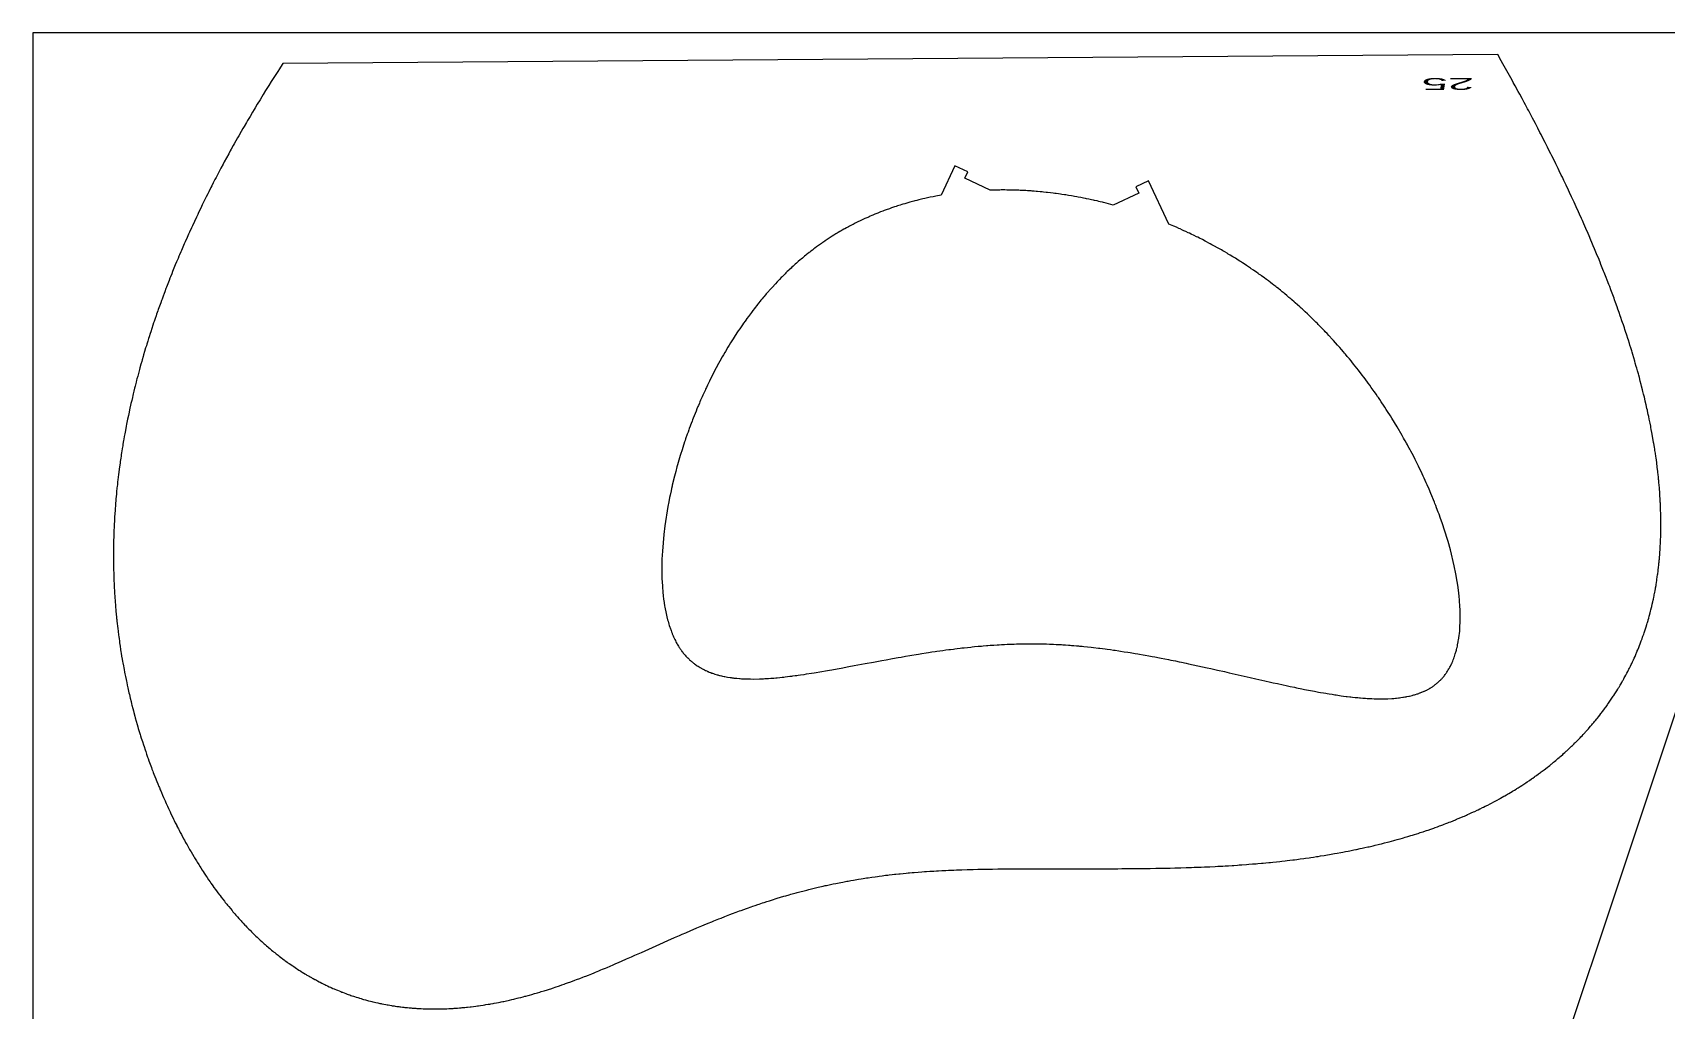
# Model space of a CAD drawing. Header units: metres. Extents: x 260 to 385, y -3 to 248.
# Drawn here: x 260.2 to 329.7, y 206 to 247.6 of the extents above; entities that cross this region are included whole.
import ezdxf

# ---------------------------------------------------------------- set-up
doc = ezdxf.new("R2010")
doc.units = ezdxf.units.M
doc.header["$MEASUREMENT"] = 0
doc.layers.add('1', color=7, linetype='Continuous', lineweight=0)
doc.styles.add('Style-ENGINEERING', font='ENGINEERING.shx')

msp = doc.modelspace()

# ---------------------------------------------------------------- linework, layer by layer
at = {"flags": 128}
for points in [[(385.210552, -2.443354), (385.210552, 247.556646), (260.210552, 247.556646), (260.210552, -2.443354), (385.210552, -2.443354)], [(270.844274, 246.239984), (270.746594, 246.089634), (270.697926, 246.014383), (270.62514, 245.901409), (270.516448, 245.731731), (270.408348, 245.561789), (270.35452, 245.476719), (270.247314, 245.306379), (270.193937, 245.221108), (270.114155, 245.093075), (270.008312, 244.922127), (269.95562, 244.836551), (269.876871, 244.708057), (269.759402, 244.515025), (269.667146, 244.362257), (269.621204, 244.28579), (269.552526, 244.170984), (269.450038, 243.99854), (269.348192, 243.82581), (269.29751, 243.739338), (269.196635, 243.566175), (269.146442, 243.479484), (269.07146, 243.349311), (268.972063, 243.175489), (268.922614, 243.088467), (268.848754, 242.957794), (268.775271, 242.826952), (268.738673, 242.761468), (268.652302, 242.606075), (268.609319, 242.528289), (268.545099, 242.411496), (268.449343, 242.236051), (268.354284, 242.060295), (268.307017, 241.9723), (268.213012, 241.796074), (268.166275, 241.707842), (268.096505, 241.575345), (268.004106, 241.398403), (267.958177, 241.309811), (267.889625, 241.176772), (267.821484, 241.043549), (267.787569, 240.976868), (267.697635, 240.798827), (267.652946, 240.709682), (267.586264, 240.575809), (267.520004, 240.441747), (267.487034, 240.374645), (267.421413, 240.240298), (267.388764, 240.173053), (267.339992, 240.072095), (267.263416, 239.912336), (267.225358, 239.832354), (267.16856, 239.712252), (267.084015, 239.531808), (267.00026, 239.351012), (266.958682, 239.260481), (266.876125, 239.07915), (266.83515, 238.98835), (266.774067, 238.85198), (266.693338, 238.669835), (266.653282, 238.578625), (266.593585, 238.441637), (266.534357, 238.30444), (266.504919, 238.235763), (266.452877, 238.11354), (266.426997, 238.052366), (266.388354, 237.960526), (266.330788, 237.822589), (266.273704, 237.684436), (266.245345, 237.615278), (266.188991, 237.4768), (266.160998, 237.407478), (266.119239, 237.303394), (266.070108, 237.179874), (266.045689, 237.118048), (266.009247, 237.025226), (265.955002, 236.885808), (265.901262, 236.746164), (265.874583, 236.676257), (265.821607, 236.536273), (265.795312, 236.466195), (265.756111, 236.36097), (265.710029, 236.23609), (265.687142, 236.173581), (265.653006, 236.079732), (265.602241, 235.938762), (265.552005, 235.797556), (265.527088, 235.726863), (265.477654, 235.5853), (265.453139, 235.514428), (265.416621, 235.408007), (265.373737, 235.281701), (265.352457, 235.218476), (265.32074, 235.123548), (265.273627, 234.98095), (265.227069, 234.838104), (265.204001, 234.766587), (265.158286, 234.623365), (265.135641, 234.55166), (265.101941, 234.443982), (265.062416, 234.316179), (265.042824, 234.252201), (265.013651, 234.156139), (264.970375, 234.01183), (264.927685, 233.86726), (264.90656, 233.794876), (264.864757, 233.64991), (264.844079, 233.577328), (264.813342, 233.468329), (264.771401, 233.317366), (264.750675, 233.241775), (264.719894, 233.128251), (264.689484, 233.014562), (264.674419, 232.957655), (264.644572, 232.843715), (264.629789, 232.786682), (264.607793, 232.701054), (264.578798, 232.586734), (264.564444, 232.52951), (264.543093, 232.443594), (264.511474, 232.314538), (264.483781, 232.199638), (264.470081, 232.142122), (264.449715, 232.055767), (264.419581, 231.926049), (264.38995, 231.796107), (264.375324, 231.731051), (264.34602, 231.598799), (264.331581, 231.532659), (264.310191, 231.433431), (264.278709, 231.284551), (264.247954, 231.135622), (264.23285, 231.06114), (264.203189, 230.91214), (264.188634, 230.837622), (264.167145, 230.725822), (264.139138, 230.576714), (264.125412, 230.502141), (264.105169, 230.39026), (264.085344, 230.278352), (264.075589, 230.222388), (264.050087, 230.073116), (264.037616, 229.998462), (264.019262, 229.886458), (264.00133, 229.774426), (263.992523, 229.7184), (263.975227, 229.606326), (263.966738, 229.550279), (263.954205, 229.466196), (263.93489, 229.333291), (263.925458, 229.266824), (263.911592, 229.167105), (263.89143, 229.017486), (263.872036, 228.867816), (263.862627, 228.792962), (263.84439, 228.643217), (263.835561, 228.568325), (263.822682, 228.455964), (263.809587, 228.337561), (263.803223, 228.278348), (263.793905, 228.189513), (263.780444, 228.056227), (263.767604, 227.9229), (263.761418, 227.856221), (263.749515, 227.722834), (263.743798, 227.656124), (263.735518, 227.556041), (263.725029, 227.422561), (263.720021, 227.355806), (263.712806, 227.255654), (263.702654, 227.105381), (263.694306, 226.971762), (263.690372, 226.904936), (263.684771, 226.804678), (263.677048, 226.654248), (263.67014, 226.503763), (263.666994, 226.428501), (263.661906, 226.294669), (263.659606, 226.227737), (263.656463, 226.127319), (263.652437, 225.976647), (263.649243, 225.825921), (263.647958, 225.750538), (263.646017, 225.59973), (263.645361, 225.524305), (263.644772, 225.411143), (263.64469, 225.276984), (263.644899, 225.209889), (263.645528, 225.109225), (263.647182, 224.958182), (263.64969, 224.807084), (263.651267, 224.731515), (263.655066, 224.580333), (263.657289, 224.50472), (263.66103, 224.391276), (263.666837, 224.238566), (263.670073, 224.162189), (263.675346, 224.047596), (263.681122, 223.932971), (263.681122, 223.932971), (263.6842, 223.875646), (263.690734, 223.760971), (263.694191, 223.703622), (263.699616, 223.617581), (263.707294, 223.502832), (263.711325, 223.445444), (263.717612, 223.359348), (263.727584, 223.230167), (263.736995, 223.115304), (263.741895, 223.05786), (263.749487, 222.971678), (263.761424, 222.842369), (263.774021, 222.713016), (263.780568, 222.648323), (263.782215, 222.632297), (263.793321, 222.526705), (263.800963, 222.456379), (263.816813, 222.315893), (263.825022, 222.245733), (263.842007, 222.105577), (263.859747, 221.965641), (263.871993, 221.872473), (263.880342, 221.810414), (263.897488, 221.686428), (263.907393, 221.616761), (263.927767, 221.477592), (263.94889, 221.338641), (263.963389, 221.246128), (263.97324, 221.184507), (263.993384, 221.061393), (264.016751, 220.923096), (264.032744, 220.831018), (264.04359, 220.769686), (264.065722, 220.647152), (264.082708, 220.555363), (264.094214, 220.494224), (264.117668, 220.372074), (264.129614, 220.311062), (264.153946, 220.189168), (264.178862, 220.067444), (264.195798, 219.986389), (264.207232, 219.932394), (264.230446, 219.824505), (264.254691, 219.714179), (264.271122, 219.640706), (264.304625, 219.493947), (264.321697, 219.42066), (264.35648, 219.274274), (264.392113, 219.128135), (264.416341, 219.030846), (264.432702, 218.966048), (264.465926, 218.836598), (264.494478, 218.727526), (264.513777, 218.654888), (264.553008, 218.509797), (264.572941, 218.437343), (264.613439, 218.292621), (264.654782, 218.148144), (264.682813, 218.051963), (264.701708, 217.987903), (264.739999, 217.859928), (264.778956, 217.732147), (264.798685, 217.668329), (264.828591, 217.572694), (264.874155, 217.429447), (264.920568, 217.286446), (264.944092, 217.215038), (264.991778, 217.072408), (265.01594, 217.001186), (265.052583, 216.894469), (265.096632, 216.768171), (265.11891, 216.705096), (265.152646, 216.610575), (265.203965, 216.469003), (265.256148, 216.327683), (265.282565, 216.257117), (265.318125, 216.163128), (265.33605, 216.116175), (265.363119, 216.0458), (265.404133, 215.940356), (265.441004, 215.846748), (265.459586, 215.799987), (265.487643, 215.729899), (265.530144, 215.624888), (265.573145, 215.520022), (265.594834, 215.467644), (265.633704, 215.374619), (265.653288, 215.328149), (265.682854, 215.2585), (265.727626, 215.154151), (265.772912, 215.04995), (265.795748, 214.997906), (265.836664, 214.905476), (265.857277, 214.859306), (265.888389, 214.790108), (265.935494, 214.686437), (265.983128, 214.58292), (266.007144, 214.53122), (266.049268, 214.441316), (266.070483, 214.396409), (266.102497, 214.329103), (266.150952, 214.228271), (266.199933, 214.127592), (266.224622, 214.07731), (266.2744, 213.976863), (266.299489, 213.926697), (266.337377, 213.851522), (266.344666, 213.837138), (266.406485, 213.71616), (266.43765, 213.655845), (266.484719, 213.565593), (266.532177, 213.475605), (266.556052, 213.430712), (266.604098, 213.341125), (266.628268, 213.296432), (266.66471, 213.22952), (266.713648, 213.140542), (266.738266, 213.096155), (266.775383, 213.029703), (266.831485, 212.930315), (266.881785, 212.842265), (266.907088, 212.798345), (266.945237, 212.732596), (267.002899, 212.634272), (267.061092, 212.53631), (267.090389, 212.487465), (267.142805, 212.400858), (267.169174, 212.357664), (267.208931, 212.29301), (267.269025, 212.196344), (267.329677, 212.100058), (267.360213, 212.052058), (267.421712, 211.956349), (267.452676, 211.908641), (267.499391, 211.837262), (267.55518, 211.752953), (267.583248, 211.710917), (267.625568, 211.648011), (267.689544, 211.55399), (267.75412, 211.460379), (267.786636, 211.413728), (267.844819, 211.33105), (267.874093, 211.289836), (267.918234, 211.228171), (267.984967, 211.13603), (268.052334, 211.044321), (268.086257, 210.998629), (268.146963, 210.917672), (268.177509, 210.877324), (268.223571, 210.816969), (268.293216, 210.726812), (268.363529, 210.637111), (268.39894, 210.592433), (268.462313, 210.513293), (268.494204, 210.473863), (268.542297, 210.414892), (268.615022, 210.326834), (268.688455, 210.239261), (268.725441, 210.195657), (268.780567, 210.131286), (268.80828, 210.099203), (268.850039, 210.051208), (268.913108, 209.979507), (268.976697, 209.90816), (269.008689, 209.872621), (269.073071, 209.801812), (269.105463, 209.766545), (269.154304, 209.713814), (269.165335, 209.701979), (269.234358, 209.628538), (269.269039, 209.592033), (269.321274, 209.537548), (269.373765, 209.483389), (269.400108, 209.456433), (269.452988, 209.402769), (269.479525, 209.376061), (269.519453, 209.336154), (269.57292, 209.283237), (269.599752, 209.256904), (269.640124, 209.217562), (269.700961, 209.158904), (269.755321, 209.107124), (269.782601, 209.081361), (269.823647, 209.042877), (269.8855, 208.985513), (269.947695, 208.928584), (269.978922, 208.900284), (270.054336, 208.832706), (270.092231, 208.799157), (270.14931, 208.749134), (270.206674, 208.699473), (270.235463, 208.67478), (270.293257, 208.625667), (270.322262, 208.601249), (270.365906, 208.564794), (270.424352, 208.516511), (270.453685, 208.492509), (270.497821, 208.456681), (270.497821, 208.456681), (270.564336, 208.403334), (270.643654, 208.340726), (270.683511, 208.309675), (270.743548, 208.263417), (270.803885, 208.217542), (270.834168, 208.194749), (270.894961, 208.149454), (270.925472, 208.126953), (270.971383, 208.093384), (271.032868, 208.048969), (271.063726, 208.02691), (271.11016, 207.994006), (271.18014, 207.945071), (271.235715, 207.906764), (271.263596, 207.88773), (271.305535, 207.859329), (271.368709, 207.817065), (271.432204, 207.77521), (271.464073, 207.754437), (271.528054, 207.713199), (271.560166, 207.692736), (271.608488, 207.662237), (271.685828, 207.614151), (271.724675, 207.590333), (271.783168, 207.554891), (271.84193, 207.51979), (271.871413, 207.502369), (271.930582, 207.467787), (271.960269, 207.450626), (272.004927, 207.425048), (272.064713, 207.391251), (272.09471, 207.374485), (272.139835, 207.349502), (272.207818, 207.312402), (272.214953, 207.308545), (272.272895, 207.277489), (272.311593, 207.257005), (272.389156, 207.216568), (272.42802, 207.196615), (272.505915, 207.157237), (272.584032, 207.118566), (272.636234, 207.093177), (272.671089, 207.076425), (272.740932, 207.043338), (272.818634, 207.007278), (272.870555, 206.983618), (272.905222, 206.968014), (272.974684, 206.937212), (273.026892, 206.914466), (273.061751, 206.89947), (273.131596, 206.869886), (273.166583, 206.855297), (273.236684, 206.826524), (273.306954, 206.798291), (273.353896, 206.77977), (273.385233, 206.767556), (273.448006, 206.743449), (273.527647, 206.71355), (273.58086, 206.693997), (273.616389, 206.68113), (273.687573, 206.6558), (273.741072, 206.637156), (273.776792, 206.624895), (273.848357, 206.600775), (273.884202, 206.588917), (273.956021, 206.565602), (274.028008, 206.542823), (274.076093, 206.527935), (274.108191, 206.518141), (274.172487, 206.498871), (274.235908, 206.480313), (274.27826, 206.468168), (274.363135, 206.444423), (274.405659, 206.432821), (274.490876, 206.410162), (274.576321, 206.388225), (274.63341, 206.374002), (274.671526, 206.364698), (274.747891, 206.346518), (274.790926, 206.336541), (274.877164, 206.317127), (274.963629, 206.298432), (275.021398, 206.286368), (275.059966, 206.278501), (275.137236, 206.263194), (275.224377, 206.246649), (275.282596, 206.236016), (275.321464, 206.229104), (275.399333, 206.215702), (275.457851, 206.20602), (275.496919, 206.199741), (275.575187, 206.187606), (275.614387, 206.181749), (275.692919, 206.170455), (275.771628, 206.159723), (275.824199, 206.152878), (275.859289, 206.148454), (275.929574, 206.139936), (275.937624, 206.13899), (275.993968, 206.132533), (276.031521, 206.128392), (276.106606, 206.120499), (276.144137, 206.116746), (276.219177, 206.109623), (276.294188, 206.10301), (276.34418, 206.098882), (276.444125, 206.091292), (276.501215, 206.087352), (276.539265, 206.084884), (276.615345, 206.080327), (276.653375, 206.078237), (276.729413, 206.074432), (276.805422, 206.071123), (276.85608, 206.069191), (276.957359, 206.065977), (277.042775, 206.063935), (277.0997, 206.062911), (277.137642, 206.062377), (277.213505, 206.061665), (277.270386, 206.061441), (277.308297, 206.061438), (277.384101, 206.061782), (277.421993, 206.062127), (277.497758, 206.063164), (277.573497, 206.064658), (277.623975, 206.065907), (277.724898, 206.069005), (277.781648, 206.071097), (277.819473, 206.07263), (277.895105, 206.076029), (277.932911, 206.077893), (278.008506, 206.081949), (278.084076, 206.086438), (278.134442, 206.089671), (278.235143, 206.096706), (278.272895, 206.099539), (278.348381, 206.105521), (278.423843, 206.111922), (278.474138, 206.116421), (278.574697, 206.125971), (278.650089, 206.133611), (278.700338, 206.138931), (278.800805, 206.15011), (278.851024, 206.155968), (278.951431, 206.168213), (279.051798, 206.18116), (279.118687, 206.190177), (279.163271, 206.196359), (279.252415, 206.209129), (279.358147, 206.224978), (279.428612, 206.23596), (279.475578, 206.243465), (279.569485, 206.258913), (279.639894, 206.27088), (279.686823, 206.279037), (279.780658, 206.295781), (279.827564, 206.304365), (279.921351, 206.321957), (280.015107, 206.340108), (280.077594, 206.352517), (280.119245, 206.360925), (280.202528, 206.378065), (280.234141, 206.384685), (280.349923, 206.409461), (280.426994, 206.426412), (280.478322, 206.437903), (280.580857, 206.461339), (280.657651, 206.479308), (280.708797, 206.491472), (280.810969, 206.516239), (280.861996, 206.528841), (280.963934, 206.554472), (281.065718, 206.58067), (281.13349, 206.598446), (281.178634, 206.610432), (281.268834, 206.63473), (281.324127, 206.649852), (281.434582, 206.680574), (281.544867, 206.711925), (281.618296, 206.733171), (281.667208, 206.747486), (281.764935, 206.776476), (281.830141, 206.796105), (281.960384, 206.83599), (282.090402, 206.876699), (282.176958, 206.90429), (282.234607, 206.922882), (282.349778, 206.960535), (282.421281, 206.984252), (282.468899, 207.00019), (282.564012, 207.032365), (282.611508, 207.0486), (282.706382, 207.081363), (282.801101, 207.114507), (282.864162, 207.136813), (282.990083, 207.181915), (283.043969, 207.201443), (283.1516, 207.240844), (283.1516, 207.240844), (283.259047, 207.2807), (283.330578, 207.307515), (283.473407, 207.361721), (283.593684, 207.408033), (283.673754, 207.439193), (283.727083, 207.460088), (283.833626, 207.502167), (283.979875, 207.560631), (284.077224, 207.599979), (284.142058, 207.626369), (284.27158, 207.679513), (284.368597, 207.719675), (284.433219, 207.746589), (284.562334, 207.800732), (284.62683, 207.827954), (284.755707, 207.882683), (284.884439, 207.937768), (284.970186, 207.974674), (285.141516, 208.04889), (285.246551, 208.094675), (285.456425, 208.186727), (285.666077, 208.279327), (285.805745, 208.341305), (286.084907, 208.465692), (286.555731, 208.676236), (286.869643, 208.81652), (287.026661, 208.886504), (287.23612, 208.979552), (287.340904, 209.025936), (287.498162, 209.095302), (287.708015, 209.187336), (287.813028, 209.233132), (287.970666, 209.301519), (288.181095, 209.392071), (288.286424, 209.437054), (288.444571, 209.504131), (288.585311, 209.563332), (288.655742, 209.592776), (288.761467, 209.636738), (288.92024, 209.702206), (289.079246, 209.767075), (289.15884, 209.799275), (289.300495, 209.85612), (289.3714, 209.884346), (289.477855, 209.926431), (289.637764, 209.988974), (289.780143, 210.04396), (289.851418, 210.071232), (289.958439, 210.11186), (290.119223, 210.172154), (290.262401, 210.225081), (290.334084, 210.251304), (290.441727, 210.290332), (290.549516, 210.328986), (290.603465, 210.348172), (290.747512, 210.398865), (290.819636, 210.423953), (290.927949, 210.461257), (291.036417, 210.498163), (291.09071, 210.516465), (291.235684, 210.564772), (291.308277, 210.588652), (291.417302, 210.624125), (291.52649, 210.659179), (291.581145, 210.676547), (291.705793, 210.71571), (291.768199, 210.735082), (291.861909, 210.763876), (292.002706, 210.806472), (292.143784, 210.848344), (292.21443, 210.869006), (292.229946, 210.873517), (292.373029, 210.914648), (292.4446, 210.934907), (292.551995, 210.964911), (292.659435, 210.994453), (292.713173, 211.009051), (292.820682, 211.0379), (292.874453, 211.052151), (292.955132, 211.07331), (293.062745, 211.101115), (293.116568, 211.114843), (293.197325, 211.135217), (293.318508, 211.165287), (293.373926, 211.178836), (293.484799, 211.205564), (293.59572, 211.231799), (293.669695, 211.249014), (293.81771, 211.282788), (293.901006, 211.3014), (293.956553, 211.313654), (294.067682, 211.337794), (294.123265, 211.349679), (294.234467, 211.373082), (294.345718, 211.395994), (294.419912, 211.410996), (294.568365, 211.44035), (294.651908, 211.456479), (294.707618, 211.46708), (294.819074, 211.487919), (294.874821, 211.498157), (294.986349, 211.518272), (295.097924, 211.537909), (295.172334, 211.550735), (295.321217, 211.575755), (295.432934, 211.593969), (295.507437, 211.605852), (295.656506, 211.628996), (295.731071, 211.64026), (295.880261, 211.662173), (296.029532, 211.683275), (296.129091, 211.696896), (296.195483, 211.705778), (296.328313, 211.723073), (296.468475, 211.740636), (296.561954, 211.751962), (296.62429, 211.759344), (296.749003, 211.773704), (296.842572, 211.784124), (296.904967, 211.790904), (297.029798, 211.80407), (297.092233, 211.810455), (297.217142, 211.822836), (297.342101, 211.834699), (297.425436, 211.842323), (297.481005, 211.847279), (297.592173, 211.856891), (297.676618, 211.863925), (297.845572, 211.877329), (298.014612, 211.889879), (298.12735, 211.897792), (298.202528, 211.902871), (298.352928, 211.912577), (298.522198, 211.922803), (298.635084, 211.929227), (298.710357, 211.933342), (298.860943, 211.941181), (299.030412, 211.9494), (299.143425, 211.954542), (299.218781, 211.957824), (299.369526, 211.964054), (299.482614, 211.968443), (299.558018, 211.971238), (299.708857, 211.976524), (299.935188, 211.983727), (300.08612, 211.988071), (300.186761, 211.990773), (300.388087, 211.995738), (300.557998, 211.999496), (300.671292, 212.001794), (300.897928, 212.005919), (301.011268, 212.00776), (301.237989, 212.011027), (301.464761, 212.013778), (301.615968, 212.015349), (301.91844, 212.017917), (302.2588, 212.020004), (302.485747, 212.020986), (302.637061, 212.021483), (302.939722, 212.022146), (303.280259, 212.022462), (303.507303, 212.022477), (303.96142, 212.022189), (304.983211, 212.021215), (305.437313, 212.021218), (305.664351, 212.021433), (306.004884, 212.022106), (306.34118, 212.023271), (306.509315, 212.024071), (306.761496, 212.025583), (307.013651, 212.027505), (307.139717, 212.028635), (307.391827, 212.031257), (307.517869, 212.032761), (307.706916, 212.035273), (307.958945, 212.039131), (308.084945, 212.04129), (308.273926, 212.044831), (308.55735, 212.050862), (308.75886, 212.055706), (308.859603, 212.058309), (309.010703, 212.062448), (309.237318, 212.069204), (309.463888, 212.076645), (309.577156, 212.080633), (309.778492, 212.088178), (309.879145, 212.092176), (310.030106, 212.098462), (310.256504, 212.108563), (310.482849, 212.119501), (310.596, 212.125294), (310.797122, 212.136144), (310.897666, 212.14184), (311.048458, 212.150732), (311.199224, 212.160051), (311.274596, 212.164874), (311.425318, 212.174854), (311.500669, 212.180013), (311.500669, 212.180013), (311.61368, 212.187968), (311.814547, 212.202763), (311.91496, 212.210481), (312.065553, 212.222469), (312.216113, 212.23496), (312.291381, 212.241398), (312.441891, 212.254666), (312.517133, 212.261499), (312.62998, 212.272002), (312.763699, 212.28485), (312.830547, 212.291437), (312.930807, 212.301526), (313.081166, 212.317129), (313.231489, 212.333303), (313.306636, 212.341606), (313.456902, 212.358651), (313.532021, 212.367394), (313.644681, 212.380787), (313.778176, 212.397098), (313.844911, 212.405433), (313.945, 212.418162), (314.095101, 212.43777), (314.245161, 212.458004), (314.320175, 212.468359), (314.470174, 212.489548), (314.545157, 212.500384), (314.657613, 212.516945), (314.790862, 212.537053), (314.857474, 212.547304), (314.957376, 212.56293), (315.107193, 212.586935), (315.256964, 212.611629), (315.331833, 212.624238), (315.481537, 212.649985), (315.556372, 212.663125), (315.668601, 212.683173), (315.824432, 212.711698), (315.902328, 212.72626), (316.019148, 212.748484), (316.135938, 212.771167), (316.194321, 212.782684), (316.311066, 212.806069), (316.369428, 212.817939), (316.456955, 212.835969), (316.488459, 212.842525), (316.645946, 212.875838), (316.724586, 212.892812), (316.842414, 212.918672), (316.960083, 212.945018), (317.018857, 212.958374), (317.136284, 212.985456), (317.194936, 212.999183), (317.282838, 213.020008), (317.399895, 213.048215), (317.458362, 213.062509), (317.545982, 213.084189), (317.677235, 213.117253), (317.808017, 213.150909), (317.873326, 213.167985), (317.971187, 213.193912), (318.068923, 213.220219), (318.117744, 213.233516), (318.215292, 213.260398), (318.264018, 213.273984), (318.337047, 213.294546), (318.434306, 213.322305), (318.482888, 213.336333), (318.555698, 213.357561), (318.664775, 213.389826), (318.793834, 213.428728), (318.858274, 213.448451), (318.954821, 213.478379), (319.051232, 213.508723), (319.099386, 213.524052), (319.19559, 213.555027), (319.243639, 213.570674), (319.315647, 213.594345), (319.411535, 213.626284), (319.459425, 213.642416), (319.531193, 213.666818), (319.638693, 213.703887), (319.765861, 213.748548), (319.829347, 213.771177), (319.924451, 213.8055), (320.019405, 213.840281), (320.066825, 213.857844), (320.161551, 213.89332), (320.208856, 213.911234), (320.279742, 213.938326), (320.374119, 213.974864), (320.421248, 213.993312), (320.491868, 214.021211), (320.59763, 214.063572), (320.69147, 214.101748), (320.738329, 214.121021), (320.80854, 214.150164), (320.913683, 214.19441), (321.018615, 214.239298), (321.071001, 214.261985), (321.158192, 214.300162), (321.20173, 214.319422), (321.266968, 214.348528), (321.364662, 214.392678), (321.462162, 214.437423), (321.510838, 214.46002), (321.608042, 214.50567), (321.656568, 214.528724), (321.729264, 214.563592), (321.743789, 214.570608), (321.83922, 214.617103), (321.886792, 214.640546), (321.957971, 214.675956), (322.064333, 214.729625), (322.170205, 214.783962), (322.222957, 214.811382), (322.328089, 214.86673), (322.380469, 214.894659), (322.458805, 214.936871), (322.557433, 214.990787), (322.606577, 215.017977), (322.68008, 215.059053), (322.753326, 215.10048), (322.789852, 215.121325), (322.86271, 215.163282), (322.899042, 215.184393), (322.953417, 215.216227), (323.025688, 215.258985), (323.061725, 215.280498), (323.115658, 215.312936), (323.196278, 215.361975), (323.267658, 215.405949), (323.303248, 215.428073), (323.356507, 215.46143), (323.436114, 215.511852), (323.515379, 215.562739), (323.554884, 215.588358), (323.638872, 215.643405), (323.680719, 215.671129), (323.743305, 215.712968), (323.836765, 215.776297), (323.929722, 215.840315), (323.97601, 215.872583), (324.048897, 215.923929), (324.085221, 215.949766), (324.139556, 215.988725), (324.22072, 216.047629), (324.301473, 216.107093), (324.341696, 216.137036), (324.421829, 216.197346), (324.46174, 216.227714), (324.52141, 216.273534), (324.600602, 216.33513), (324.640039, 216.366144), (324.698997, 216.412937), (324.757715, 216.460057), (324.786983, 216.48374), (324.864738, 216.547299), (324.903453, 216.5793), (324.961322, 216.627578), (325.018946, 216.676192), (325.047665, 216.700626), (325.104918, 216.749746), (325.133452, 216.774433), (325.176135, 216.811624), (325.251667, 216.878217), (325.289264, 216.911744), (325.34545, 216.962322), (325.40138, 217.013248), (325.429249, 217.038843), (325.484793, 217.090296), (325.512469, 217.116155), (325.55386, 217.15511), (325.627081, 217.224857), (325.663517, 217.259971), (325.71795, 217.312941), (325.772118, 217.366274), (325.799101, 217.393078), (325.852866, 217.44696), (325.879648, 217.47404), (325.919693, 217.514832), (325.9883, 217.585576), (326.022432, 217.621183), (326.073414, 217.674887), (326.124135, 217.728948), (326.149397, 217.756112), (326.199724, 217.81071), (326.224789, 217.838145), (326.26226, 217.879468), (326.267687, 217.885483), (326.318605, 217.942306), (326.343914, 217.970813), (326.381691, 218.013692), (326.437936, 218.078277), (326.493675, 218.143184), (326.521355, 218.175758), (326.576337, 218.241147), (326.603638, 218.273962), (326.644352, 218.323336), (326.644352, 218.323336), (326.698194, 218.389449), (326.724926, 218.422626), (326.764786, 218.472543), (326.824041, 218.547758), (326.876173, 218.614958), (326.902049, 218.648679), (326.940626, 218.699412), (326.997955, 218.775852), (327.054641, 218.8527), (327.082743, 218.891278), (327.135265, 218.964256), (327.161311, 219.000882), (327.200113, 219.055991), (327.257711, 219.139038), (327.314583, 219.222547), (327.342747, 219.264475), (327.398529, 219.348677), (327.426148, 219.390952), (327.467234, 219.454581), (327.521377, 219.539826), (327.548175, 219.582622), (327.588029, 219.647035), (327.627472, 219.711709), (327.647039, 219.744144), (327.697765, 219.829346), (327.722862, 219.872116), (327.760177, 219.936481), (327.797094, 220.0011), (327.815403, 220.033505), (327.85172, 220.098504), (327.869729, 220.131099), (327.896555, 220.180111), (327.931973, 220.245683), (327.949531, 220.278565), (327.97568, 220.328007), (328.014481, 220.40244), (328.048542, 220.468875), (328.065422, 220.502188), (328.090552, 220.552278), (328.127822, 220.627684), (328.16458, 220.703416), (328.182767, 220.741404), (328.214783, 220.809139), (328.230639, 220.843104), (328.254232, 220.894172), (328.289193, 220.971046), (328.323639, 221.048248), (328.340668, 221.086973), (328.37434, 221.164667), (328.390981, 221.203638), (328.415701, 221.262248), (328.421951, 221.277206), (328.441484, 221.32433), (328.479908, 221.418735), (328.517479, 221.513344), (328.542055, 221.576531), (328.558231, 221.618706), (328.590085, 221.703176), (328.62513, 221.798395), (328.648031, 221.861986), (328.663094, 221.904429), (328.692733, 221.989434), (328.714536, 222.053289), (328.72887, 222.095908), (328.757056, 222.181263), (328.770908, 222.223998), (328.798137, 222.309584), (328.824732, 222.395322), (328.842112, 222.452565), (328.853543, 222.490765), (328.876036, 222.567253), (328.886581, 222.603739), (328.907336, 222.676792), (328.927648, 222.749952), (328.940944, 222.798784), (328.966951, 222.89659), (328.985947, 222.970067), (328.998369, 223.01911), (329.022636, 223.117336), (329.034483, 223.166518), (329.057605, 223.265019), (329.07997, 223.363704), (329.094462, 223.429594), (329.103938, 223.473566), (329.122448, 223.561615), (329.133858, 223.617407), (329.141335, 223.654634), (329.155978, 223.729161), (329.163144, 223.766462), (329.177168, 223.841138), (329.190783, 223.915914), (329.199632, 223.965818), (329.216789, 224.065759), (329.223425, 224.105627), (329.236355, 224.185446), (329.248834, 224.265374), (329.256902, 224.31872), (329.272441, 224.425556), (329.283575, 224.505808), (329.290751, 224.559369), (329.304515, 224.666633), (329.311104, 224.720335), (329.323699, 224.827881), (329.335522, 224.935613), (329.342977, 225.007537), (329.347759, 225.055532), (329.356872, 225.151631), (329.358341, 225.167742), (329.36754, 225.273337), (329.373267, 225.343702), (329.376906, 225.390597), (329.383757, 225.484354), (329.388525, 225.554643), (329.391529, 225.601488), (329.397121, 225.695146), (329.399711, 225.741958), (329.404482, 225.83555), (329.408712, 225.929099), (329.411236, 225.991441), (329.412787, 226.032992), (329.415579, 226.116069), (329.417256, 226.173078), (329.420033, 226.287049), (329.422049, 226.400958), (329.422974, 226.476865), (329.423407, 226.527454), (329.423835, 226.628599), (329.42382, 226.685472), (329.423248, 226.799175), (329.421957, 226.912821), (329.420702, 226.988553), (329.419692, 227.039028), (329.417258, 227.139943), (329.413868, 227.253422), (329.411228, 227.329044), (329.409301, 227.379445), (329.405047, 227.480215), (329.401512, 227.555766), (329.398991, 227.60612), (329.393561, 227.706796), (329.390652, 227.757119), (329.384453, 227.857735), (329.377748, 227.95831), (329.372999, 228.025337), (329.362843, 228.15934), (329.358296, 228.215852), (329.348743, 228.328838), (329.338581, 228.441776), (329.331472, 228.517041), (329.326586, 228.567206), (329.316461, 228.667508), (329.304517, 228.780304), (329.29623, 228.855475), (329.290563, 228.905578), (329.27889, 229.005757), (329.26984, 229.080867), (329.263667, 229.130929), (329.25099, 229.231028), (329.244486, 229.281064), (329.23115, 229.381109), (329.217382, 229.481121), (329.207965, 229.547776), (329.188565, 229.681041), (329.171616, 229.793437), (329.160024, 229.868345), (329.152167, 229.918273), (329.136145, 230.018104), (329.123861, 230.092956), (329.115546, 230.142848), (329.098614, 230.242606), (329.072469, 230.392185), (329.054548, 230.491864), (329.042383, 230.5583), (329.01754, 230.691131), (329.000793, 230.77866), (328.989465, 230.837), (328.966422, 230.953649), (328.954707, 231.011958), (328.930898, 231.128547), (328.906583, 231.245095), (328.890096, 231.322772), (328.856462, 231.478074), (328.849546, 231.509512), (328.832499, 231.586308), (328.797819, 231.739653), (328.762371, 231.892673), (328.738318, 231.99451), (328.722099, 232.062323), (328.689222, 232.197766), (328.661896, 232.308403), (328.643466, 232.382072), (328.606106, 232.529199), (328.587178, 232.602658), (328.548832, 232.749371), (328.509843, 232.895813), (328.483498, 232.993293), (328.46578, 233.058214), (328.429977, 233.187903), (328.429977, 233.187903), (328.399393, 233.29717), (328.378814, 233.369935), (328.337208, 233.515276), (328.316183, 233.587853), (328.273695, 233.732823), (328.230629, 233.87755), (328.201602, 233.973902), (328.182112, 234.038078), (328.142802, 234.166292), (328.109296, 234.274329), (328.086788, 234.346283), (328.041368, 234.49002), (328.018457, 234.561804), (327.972241, 234.705206), (327.925503, 234.848388), (327.894058, 234.943723), (327.87297, 235.007227), (327.830494, 235.134108), (327.794348, 235.241035), (327.770096, 235.312255), (327.721227, 235.454541), (327.69661, 235.525607), (327.647017, 235.667589), (327.59695, 235.809371), (327.563313, 235.903783), (327.495422, 236.092349), (327.456878, 236.198267), (327.431041, 236.26882), (327.379032, 236.409785), (327.352862, 236.480198), (327.300194, 236.620886), (327.247093, 236.761392), (327.211454, 236.854962), (327.139615, 237.041867), (327.098879, 237.146863), (327.071593, 237.216807), (327.016715, 237.356565), (326.989123, 237.42638), (326.933639, 237.565883), (326.877758, 237.705219), (326.840286, 237.798018), (326.764824, 237.983399), (326.722077, 238.087549), (326.69346, 238.156933), (326.635944, 238.295582), (326.607046, 238.364847), (326.548973, 238.503261), (326.490533, 238.641521), (326.451372, 238.73361), (326.372573, 238.917586), (326.327971, 239.020956), (326.238178, 239.227449), (326.147609, 239.433615), (326.086806, 239.570881), (326.046083, 239.662312), (325.964196, 239.84499), (325.917878, 239.947638), (325.824695, 240.152705), (325.730792, 240.357468), (325.667796, 240.493811), (325.625625, 240.584634), (325.540872, 240.766106), (325.49296, 240.868084), (325.396626, 241.071825), (325.299622, 241.275284), (325.234585, 241.410768), (325.191065, 241.501024), (325.103642, 241.681373), (325.054244, 241.782725), (324.954973, 241.98523), (324.855075, 242.187472), (324.788133, 242.322156), (324.743354, 242.411881), (324.653437, 242.591181), (324.602651, 242.691949), (324.500632, 242.893299), (324.398027, 243.094402), (324.329302, 243.228335), (324.283344, 243.317565), (324.191091, 243.495882), (324.086776, 243.696265), (324.016925, 243.829725), (323.970221, 243.91864), (323.87649, 244.096336), (323.805912, 244.22949), (323.758727, 244.318203), (323.664042, 244.495497), (323.616544, 244.584078), (323.521237, 244.761111), (323.425522, 244.937972), (323.361488, 245.055784), (323.232886, 245.291186), (323.151144, 245.439999), (323.096494, 245.539142), (322.986827, 245.737274), (322.931812, 245.836264), (322.82142, 246.034091), (322.710552, 246.231718), (322.636379, 246.36336), (322.487412, 246.626382), (270.844274, 246.239984)], [(308.506907, 239.41963), (307.64787, 241.261841), (307.104085, 241.00827), (307.230871, 240.736378), (306.143301, 240.229236), (305.940099, 240.283268), (305.838385, 240.309415), (305.736599, 240.33498), (305.685682, 240.347545), (305.583798, 240.372236), (305.532833, 240.384363), (305.456358, 240.40228), (305.354343, 240.425656), (305.303316, 240.437125), (305.226751, 240.454053), (305.111856, 240.478825), (305.00968, 240.500219), (304.958578, 240.510695), (304.881907, 240.526133), (304.766865, 240.548666), (304.651786, 240.570449), (304.594234, 240.58106), (304.491901, 240.599458), (304.440728, 240.608435), (304.363959, 240.62162), (304.248792, 240.64077), (304.133611, 240.659163), (304.076018, 240.668076), (303.960829, 240.685333), (303.903235, 240.693676), (303.816846, 240.705835), (303.714464, 240.719691), (303.663277, 240.726393), (303.586502, 240.736164), (303.471356, 240.750182), (303.356235, 240.763434), (303.298685, 240.769773), (303.183611, 240.781874), (303.126088, 240.787636), (303.039824, 240.795918), (302.924844, 240.806285), (302.867373, 240.811179), (302.781192, 240.818158), (302.695043, 240.8247), (302.651982, 240.827808), (302.549947, 240.834738), (302.49895, 240.837973), (302.42248, 240.842536), (302.30784, 240.848733), (302.19328, 240.854148), (302.136032, 240.856562), (302.021603, 240.860804), (301.964424, 240.862631), (301.878701, 240.865003), (301.764492, 240.867477), (301.707428, 240.868419), (301.621883, 240.869463), (301.536402, 240.870062), (301.493687, 240.870195), (301.379862, 240.870005), (301.322996, 240.869613), (301.237758, 240.868653), (301.152594, 240.867246), (301.110041, 240.866374), (301.024993, 240.864296), (300.9825, 240.863088), (300.918797, 240.861067), (299.831228, 241.368209), (299.958014, 241.640101), (299.414229, 241.893672), (298.833542, 240.648386), (298.599644, 240.605765), (298.483145, 240.583028), (298.366955, 240.559339), (298.308978, 240.547136), (298.193265, 240.522014), (298.13553, 240.509094), (298.049082, 240.489264), (297.934111, 240.461985), (297.876753, 240.447985), (297.790879, 240.426533), (297.705201, 240.40454), (297.662436, 240.393339), (297.548645, 240.362807), (297.491885, 240.347178), (297.406918, 240.323281), (297.322161, 240.298838), (297.279862, 240.286412), (297.195425, 240.261149), (297.153288, 240.248313), (297.090184, 240.228801), (296.978307, 240.193351), (296.922517, 240.17526), (296.839021, 240.147665), (296.755754, 240.119519), (296.714208, 240.10524), (296.63129, 240.076267), (296.58992, 240.061573), (296.527975, 240.039273), (296.445593, 240.009055), (296.404493, 239.993738), (296.342957, 239.970503), (296.250913, 239.935065), (296.142233, 239.892152), (296.088062, 239.870324), (296.007017, 239.837118), (295.926231, 239.803353), (295.885936, 239.786261), (295.805542, 239.751657), (295.765444, 239.734145), (295.705423, 239.707614), (295.62563, 239.671748), (295.585836, 239.653604), (295.526272, 239.626125), (295.437217, 239.584312), (295.358352, 239.546546), (295.319025, 239.527452), (295.260168, 239.498545), (295.172182, 239.454588), (295.084562, 239.409914), (295.040889, 239.387308), (294.937741, 239.333005), (294.886364, 239.305474), (294.809549, 239.263704), (294.733035, 239.221364), (294.694891, 239.19998), (294.618835, 239.156784), (294.580923, 239.134971), (294.5242, 239.101983), (294.448842, 239.057499), (294.411281, 239.035042), (294.355089, 239.001087), (294.271137, 238.949548), (294.196855, 238.903124), (294.159836, 238.879696), (294.10446, 238.844284), (294.021743, 238.790557), (293.939446, 238.736099), (293.898457, 238.708595), (293.825849, 238.659246), (293.789673, 238.634355), (293.735568, 238.596745), (293.654772, 238.539717), (293.574415, 238.481953), (293.534402, 238.452795), (293.454711, 238.393924), (293.415032, 238.364212), (293.355727, 238.319296), (293.287739, 238.267051), (293.242602, 238.231916), (293.212594, 238.208359), (293.15278, 238.160923), (293.108095, 238.125067), (293.078389, 238.101031), (293.019179, 238.052644), (292.989675, 238.028295), (292.930868, 237.979284), (292.872331, 237.929863), (292.833456, 237.896688), (292.756066, 237.829799), (292.712745, 237.79186), (292.683949, 237.766443), (292.62656, 237.715312), (292.597967, 237.689599), (292.540984, 237.637879), (292.484272, 237.585772), (292.446615, 237.550821), (292.371664, 237.480409), (292.343682, 237.453832), (292.287921, 237.400396), (292.232434, 237.346588), (292.195594, 237.310511), (292.122278, 237.23787), (292.067609, 237.182968), (292.031316, 237.146167), (291.959094, 237.072093), (291.923165, 237.034822), (291.851675, 236.959816), (291.780673, 236.884199), (291.640136, 236.731166), (291.600964, 236.6877), (291.574935, 236.658621), (291.523084, 236.600219), (291.497263, 236.570897), (291.445827, 236.512013), (291.394668, 236.452814), (291.360716, 236.413173), (291.293183, 236.333479), (291.267985, 236.303453), (291.217797, 236.243174), (291.167888, 236.182594), (291.13477, 236.142043), (291.068905, 236.060548), (291.019832, 235.999087), (290.987271, 235.957955), (290.922523, 235.875312), (290.890336, 235.833803), (290.826334, 235.750418), (290.762831, 235.666549), (290.762831, 235.666549), (290.637322, 235.497392), (290.567603, 235.401429), (290.521476, 235.337138), (290.490882, 235.294138), (290.430069, 235.207809), (290.384789, 235.14278), (290.35476, 235.099294), (290.295079, 235.012008), (290.265427, 234.96821), (290.206503, 234.880309), (290.148084, 234.792008), (290.032763, 234.614241), (289.99004, 234.547189), (289.961717, 234.502372), (289.905452, 234.412466), (289.87751, 234.36738), (289.822008, 234.276943), (289.767016, 234.186164), (289.658562, 234.003609), (289.631768, 233.957768), (289.578564, 233.865853), (289.525873, 233.773633), (289.42203, 233.588308), (289.370881, 233.49522), (289.270128, 233.308237), (289.17144, 233.120231), (288.980285, 232.74142), (288.95407, 232.687874), (288.902136, 232.580593), (288.850862, 232.473069), (288.817047, 232.401258), (288.794666, 232.353329), (288.750298, 232.257343), (288.70101, 232.149164), (288.66852, 232.076936), (288.647024, 232.028737), (288.604426, 231.932234), (288.572823, 231.859768), (288.551919, 231.811416), (288.510506, 231.714621), (288.489997, 231.666179), (288.449375, 231.569213), (288.409282, 231.472143), (288.330683, 231.277725), (288.287404, 231.168222), (288.258924, 231.095171), (288.240104, 231.04645), (288.202862, 230.948966), (288.175281, 230.875819), (288.15706, 230.82704), (288.121018, 230.729454), (288.103197, 230.680648), (288.067957, 230.583018), (288.033252, 230.485368), (287.96545, 230.290045), (287.940578, 230.216801), (287.924164, 230.167975), (287.891741, 230.070337), (287.875731, 230.021527), (287.844116, 229.923929), (287.813041, 229.826368), (287.752511, 229.631392), (287.737717, 229.582685), (287.708536, 229.48532), (287.679897, 229.38803), (287.624249, 229.193708), (287.597242, 229.096693), (287.544864, 228.902995), (287.494672, 228.709797), (287.400868, 228.325166), (287.389761, 228.277273), (287.36796, 228.181623), (287.346711, 228.08616), (287.305869, 227.89583), (287.286278, 227.80098), (287.24876, 227.61195), (287.213463, 227.423871), (287.149556, 227.050831), (287.134976, 226.95827), (287.107497, 226.774043), (287.082263, 226.591068), (287.038555, 226.229137), (286.978316, 225.523227), (286.961871, 225.180316), (286.954599, 224.844814), (286.954415, 224.680009), (286.96098, 224.356622), (286.967739, 224.198175), (286.976823, 224.041981), (286.982238, 223.964749), (286.994819, 223.81206), (287.001985, 223.736618), (287.009737, 223.66179), (287.013833, 223.624609), (287.031682, 223.477458), (287.041487, 223.404842), (287.05188, 223.332878), (287.057297, 223.297142), (287.068574, 223.226169), (287.074433, 223.190934), (287.083499, 223.138399), (287.137467, 222.864779), (287.168008, 222.732229), (287.200927, 222.602608), (287.21828, 222.538917), (287.254777, 222.413816), (287.273921, 222.352422), (287.293664, 222.291811), (287.30376, 222.261801), (287.345645, 222.143761), (287.367488, 222.085954), (287.389932, 222.028967), (287.40138, 222.000783), (287.424728, 221.945042), (287.436628, 221.917486), (287.454761, 221.876549), (287.504777, 221.769733), (287.530693, 221.717624), (287.557215, 221.66639), (287.570703, 221.641104), (287.598135, 221.591201), (287.612078, 221.566585), (287.633279, 221.530085), (287.662079, 221.482212), (287.676707, 221.458619), (287.698935, 221.42366), (287.721506, 221.389223), (287.73292, 221.372201), (287.758916, 221.334381), (287.776487, 221.309536), (287.788308, 221.293136), (287.812206, 221.260724), (287.830352, 221.236754), (287.842555, 221.220935), (287.867216, 221.189681), (287.879673, 221.174245), (287.904839, 221.143754), (287.930341, 221.113768), (287.947528, 221.094056), (287.982348, 221.055299), (288.002195, 221.033886), (288.015529, 221.019765), (288.042446, 220.991893), (288.056029, 220.97814), (288.083441, 220.951), (288.111182, 220.924345), (288.129858, 220.906843), (288.167645, 220.872478), (288.181964, 220.85981), (288.210846, 220.834828), (288.240052, 220.810318), (288.259702, 220.794239), (288.299431, 220.762701), (288.329601, 220.739587), (288.349893, 220.724433), (288.3909, 220.694735), (288.411615, 220.680188), (288.453467, 220.651696), (288.495879, 220.624), (288.582375, 220.570965), (288.6071, 220.55661), (288.623681, 220.547175), (288.657075, 220.528628), (288.673887, 220.519516), (288.707743, 220.501612), (288.741906, 220.484132), (288.764851, 220.472712), (288.811147, 220.450432), (288.828647, 220.442268), (288.863875, 220.426249), (288.899405, 220.410641), (288.923258, 220.400462), (288.971366, 220.380645), (289.007795, 220.366251), (289.032246, 220.356877), (289.081545, 220.338657), (289.106391, 220.32981), (289.156477, 220.312635), (289.207084, 220.296148), (289.309852, 220.265208), (289.32935, 220.259705), (289.368563, 220.248979), (289.408064, 220.238624), (289.434557, 220.231925), (289.487923, 220.219012), (289.52828, 220.20975), (289.555341, 220.203774), (289.609841, 220.192297), (289.637278, 220.186794), (289.692526, 220.176255), (289.748269, 220.166331), (289.861233, 220.148302), (289.904098, 220.142158), (289.932828, 220.138246), (289.990649, 220.13086), (290.019741, 220.127385), (290.078285, 220.120864), (290.137307, 220.114912), (290.137307, 220.114912), (290.256778, 220.104682), (290.28694, 220.102469), (290.347617, 220.098448), (290.408761, 220.094964), (290.53244, 220.089575), (290.59497, 220.087656), (290.721397, 220.085334), (290.849631, 220.084985), (291.111438, 220.089983), (291.186336, 220.092708), (291.236573, 220.094837), (291.2702, 220.096393), (291.337775, 220.099829), (291.388738, 220.102687), (291.49138, 220.109112), (291.594972, 220.116461), (291.664556, 220.121863), (291.711177, 220.125682), (291.80497, 220.133838), (291.85805, 220.138722), (291.964898, 220.149119), (292.072657, 220.160333), (292.144998, 220.168251), (292.193447, 220.173722), (292.290873, 220.185115), (292.401313, 220.198636), (292.475427, 220.208052), (292.525051, 220.214503), (292.624813, 220.227816), (292.700081, 220.238151), (292.75047, 220.245203), (292.851751, 220.259689), (293.004919, 220.282339), (293.107852, 220.298029), (293.315664, 220.330747), (293.433682, 220.349895), (293.512806, 220.362942), (293.672109, 220.389683), (293.752282, 220.403362), (293.913662, 220.431302), (294.076401, 220.45997), (294.185639, 220.479459), (294.405876, 220.519265), (294.572571, 220.549777), (294.909774, 220.61225), (295.137335, 220.654788), (295.598861, 220.741393), (295.950419, 220.807156), (296.306435, 220.873108), (296.486064, 220.906012), (296.757477, 220.95512), (297.000667, 220.998384), (297.122929, 221.019835), (297.307138, 221.051738), (297.492309, 221.083262), (297.585249, 221.098864), (297.771824, 221.129714), (297.865454, 221.144947), (298.006321, 221.167538), (298.194917, 221.197136), (298.28954, 221.211696), (298.431875, 221.233216), (298.574682, 221.254332), (298.64626, 221.26473), (298.901682, 221.30079), (299.029922, 221.318256), (299.158506, 221.335324), (299.222926, 221.343703), (299.352016, 221.360141), (299.416685, 221.368196), (299.513842, 221.380067), (299.643666, 221.39549), (299.708696, 221.403023), (299.806389, 221.414094), (299.953252, 221.430171), (300.084118, 221.443912), (300.149662, 221.450583), (300.248115, 221.460334), (300.396098, 221.474371), (300.544436, 221.48768), (300.618736, 221.494055), (300.751037, 221.504913), (300.817286, 221.510111), (300.916784, 221.517612), (301.066301, 221.528185), (301.216135, 221.537922), (301.291168, 221.54247), (301.391331, 221.548194), (301.441462, 221.550909), (301.51672, 221.554794), (301.629744, 221.560195), (301.763906, 221.565921), (301.831069, 221.568505), (301.931915, 221.572025), (302.03288, 221.575113), (302.083406, 221.576492), (302.184545, 221.578918), (302.235157, 221.579962), (302.311127, 221.581316), (302.412515, 221.582718), (302.46325, 221.583244), (302.539401, 221.583814), (302.653737, 221.584166), (302.755476, 221.583966), (302.806383, 221.583682), (302.882788, 221.583025), (302.997496, 221.581512), (303.112321, 221.579357), (303.169776, 221.578036), (303.256011, 221.575747), (303.313534, 221.574018), (303.428657, 221.570078), (303.486257, 221.567869), (303.601525, 221.562979), (303.716884, 221.55747), (303.793836, 221.553457), (303.845157, 221.550633), (303.947845, 221.54463), (304.005632, 221.541048), (304.121258, 221.533445), (304.236947, 221.525267), (304.314105, 221.5195), (304.365557, 221.515517), (304.468491, 221.507222), (304.584334, 221.497375), (304.661586, 221.490512), (304.713096, 221.485805), (304.816135, 221.476081), (304.89343, 221.46852), (305.048049, 221.45272), (305.202699, 221.436036), (305.305808, 221.424434), (305.512031, 221.40011), (305.570029, 221.393005), (305.686017, 221.378458), (305.801989, 221.363468), (305.879293, 221.353233), (306.033865, 221.332197), (306.149756, 221.315936), (306.226996, 221.304871), (306.381417, 221.282213), (306.458595, 221.270627), (306.612876, 221.246954), (306.767048, 221.222633), (306.86976, 221.20607), (307.075004, 221.17214), (307.190338, 221.152599), (307.267176, 221.139396), (307.420725, 221.112581), (307.497432, 221.098975), (307.650702, 221.07138), (307.803768, 221.043295), (307.905692, 221.024311), (308.109235, 220.985746), (308.185453, 220.971089), (308.337698, 220.94147), (308.489678, 220.911466), (308.590844, 220.89126), (308.792786, 220.850393), (308.943887, 220.819371), (309.044443, 220.798526), (309.245111, 220.756474), (309.345215, 220.73528), (309.544942, 220.692593), (309.744001, 220.649551), (310.139982, 220.562626), (310.287698, 220.529811), (310.581781, 220.463957), (310.873974, 220.397957), (311.067664, 220.35397), (311.452245, 220.266272), (311.958829, 220.150566), (312.209294, 220.093532), (312.581238, 220.009374), (312.826586, 219.954388), (312.948446, 219.927279), (313.130192, 219.887144), (313.370521, 219.834701), (313.489806, 219.808975), (313.667607, 219.77105), (313.844028, 219.733974), (313.931711, 219.71577), (314.163773, 219.668384), (314.278827, 219.645352), (314.450159, 219.611677), (314.619963, 219.579097), (314.704282, 219.563236), (314.816094, 219.542547), (314.871734, 219.532404), (314.954858, 219.517448), (315.078781, 219.495607), (315.188155, 219.476807), (315.242565, 219.46763), (315.323827, 219.454147), (315.444924, 219.434576), (315.56505, 219.415807), (315.624746, 219.406731), (315.834978, 219.376177), (315.834978, 219.376177), (315.938897, 219.361935), (316.042003, 219.348404), (316.093249, 219.34191), (316.19512, 219.329476), (316.245742, 219.32354), (316.321281, 219.314993), (316.421257, 219.304275), (316.470924, 219.29921), (316.54502, 219.291988), (316.618627, 219.285221), (316.655245, 219.282011), (316.752287, 219.274021), (316.800475, 219.270341), (316.872337, 219.265222), (316.943691, 219.26059), (316.979176, 219.258458), (317.049761, 219.254568), (317.084859, 219.252811), (317.137263, 219.250415), (317.229697, 219.246867), (317.275563, 219.24544), (317.343918, 219.243738), (317.411738, 219.242569), (317.445445, 219.242187), (317.512454, 219.24183), (317.545755, 219.241858), (317.595448, 219.24216), (317.661224, 219.243051), (317.693904, 219.243709), (317.742663, 219.244962), (317.81521, 219.247449), (317.98431, 219.256305), (318.067331, 219.262327), (318.149318, 219.269432), (318.189922, 219.273397), (318.270342, 219.28216), (318.310157, 219.286962), (318.369381, 219.294697), (318.44741, 219.306014), (318.48602, 219.312107), (318.543428, 219.321796), (318.600222, 219.33215), (318.628387, 219.337579), (318.702737, 219.352883), (318.739495, 219.360991), (318.794109, 219.373727), (318.848091, 219.38716), (318.874844, 219.394139), (318.927871, 219.408629), (318.954143, 219.416141), (318.99325, 219.427745), (319.061873, 219.44938), (319.09575, 219.460683), (319.129336, 219.472314), (319.146019, 219.478253), (319.179165, 219.490378), (319.195628, 219.496565), (319.220184, 219.506002), (319.252666, 219.518878), (319.268796, 219.525442), (319.292851, 219.535446), (319.328618, 219.55081), (319.360093, 219.564831), (319.375717, 219.57197), (319.399012, 219.58284), (319.433636, 219.59951), (319.467874, 219.616622), (319.484849, 219.625344), (319.544416, 219.657261), (319.573738, 219.673752), (319.602749, 219.690602), (319.617139, 219.699161), (319.645683, 219.716552), (319.659839, 219.725383), (319.680925, 219.738801), (319.708764, 219.757012), (319.722565, 219.766255), (319.743119, 219.780293), (319.773616, 219.801741), (319.800385, 219.821201), (319.81365, 219.831072), (319.833398, 219.846054), (319.86268, 219.868926), (319.891554, 219.892278), (319.905838, 219.904135), (319.930977, 219.925514), (319.943424, 219.936348), (319.961942, 219.952779), (319.989374, 219.977836), (320.016391, 220.003386), (320.029742, 220.016347), (320.056131, 220.042643), (320.069168, 220.055979), (320.088526, 220.076218), (320.107647, 220.09674), (320.120262, 220.110579), (320.145177, 220.138631), (320.157476, 220.152844), (320.181759, 220.181642), (320.205623, 220.210934), (320.221299, 220.230734), (320.252093, 220.270986), (320.263449, 220.286302), (320.285849, 220.317298), (320.307831, 220.348773), (320.322255, 220.370022), (320.350548, 220.413153), (320.371285, 220.446051), (320.384879, 220.468244), (320.411515, 220.51325), (320.424558, 220.536062), (320.450095, 220.582298), (320.4749, 220.629346), (320.522322, 220.72585), (320.530889, 220.744298), (320.547719, 220.781526), (320.56414, 220.819195), (320.574862, 220.84455), (320.595763, 220.895841), (320.610965, 220.934813), (320.620875, 220.961033), (320.640156, 221.014039), (320.649527, 221.040825), (320.667731, 221.094956), (320.685221, 221.149828), (320.71806, 221.261766), (320.729642, 221.304488), (320.737141, 221.333193), (320.751609, 221.391135), (320.758578, 221.42037), (320.771986, 221.479366), (320.784689, 221.539055), (320.807989, 221.660486), (320.813377, 221.691267), (320.823627, 221.753328), (320.833181, 221.816052), (320.850202, 221.943457), (320.857673, 222.008125), (320.870545, 222.139356), (320.880666, 222.273068), (320.892707, 222.547708), (320.893754, 222.600247), (320.894241, 222.635451), (320.894707, 222.706287), (320.894687, 222.741916), (320.894141, 222.813593), (320.892924, 222.885821), (320.88848, 223.031906), (320.886952, 223.068762), (320.883395, 223.142867), (320.879173, 223.217492), (320.868742, 223.368277), (320.862535, 223.444421), (320.848148, 223.598181), (320.83114, 223.753855), (320.789312, 224.070719), (320.764518, 224.231798), (320.707233, 224.55897), (320.63977, 224.892454), (320.474723, 225.576565), (320.377343, 225.926297), (320.324984, 226.102886), (320.270195, 226.28055), (320.241894, 226.369767), (320.122681, 226.729041), (320.059491, 226.910024), (319.99393, 227.091829), (319.960264, 227.183022), (319.891169, 227.365956), (319.855744, 227.457682), (319.819735, 227.549572), (319.801512, 227.595576), (319.65052, 227.964913), (319.571571, 228.150361), (319.490336, 228.336253), (319.448866, 228.429348), (319.364227, 228.615802), (319.321062, 228.709147), (319.277335, 228.80256), (319.255262, 228.849291), (319.165571, 229.036352), (319.119891, 229.129953), (319.073657, 229.223591), (319.050332, 229.270423), (319.003268, 229.364105), (318.97953, 229.410954), (318.943665, 229.481235), (318.846519, 229.668674), (318.797126, 229.762394), (318.747191, 229.856104), (318.722019, 229.902953), (318.671271, 229.996635), (318.645694, 230.043467), (318.607077, 230.1137), (318.555116, 230.207312), (318.528935, 230.254102), (318.489412, 230.324266), (318.429564, 230.429456), (318.429564, 230.429456), (318.211332, 230.802788), (318.099054, 230.988957), (317.984685, 231.174722), (317.926721, 231.267434), (317.809239, 231.452485), (317.749726, 231.54481), (317.689699, 231.636991), (317.659494, 231.683026), (317.537398, 231.866771), (317.475588, 231.958396), (317.413272, 232.049845), (317.381924, 232.095502), (317.318852, 232.186677), (317.287128, 232.232192), (317.239307, 232.300373), (317.11041, 232.481629), (317.045216, 232.571938), (316.979527, 232.662024), (316.946497, 232.706982), (316.880068, 232.796723), (316.846669, 232.841504), (316.796341, 232.908561), (316.728809, 232.997752), (316.69486, 233.042253), (316.643709, 233.108882), (316.56647, 233.208547), (316.427646, 233.384872), (316.357512, 233.472609), (316.2869, 233.560054), (316.251414, 233.603664), (316.180086, 233.690656), (316.144244, 233.734036), (316.090259, 233.798959), (316.017864, 233.885243), (315.98149, 233.928263), (315.926708, 233.992638), (315.844041, 234.088847), (315.770062, 234.174002), (315.732898, 234.216449), (315.676934, 234.279954), (315.592498, 234.374832), (315.507477, 234.469246), (315.464748, 234.516276), (315.311648, 234.682517), (315.234412, 234.765052), (315.156722, 234.847189), (315.117707, 234.888105), (315.039338, 234.96963), (314.999984, 235.010236), (314.940743, 235.070949), (314.861362, 235.151526), (314.821504, 235.191653), (314.761507, 235.251639), (314.671043, 235.341152), (314.59016, 235.420242), (314.549553, 235.459617), (314.488435, 235.518463), (314.396295, 235.606241), (314.3036, 235.693421), (314.257046, 235.736784), (314.173943, 235.813494), (314.132229, 235.851665), (314.069455, 235.908689), (313.974839, 235.993698), (313.879679, 236.078063), (313.831896, 236.120001), (313.735924, 236.203384), (313.687736, 236.244825), (313.615203, 236.306671), (313.558151, 236.354871), (313.520014, 236.386873), (313.443497, 236.450564), (313.405117, 236.482252), (313.328118, 236.545312), (313.250801, 236.607953), (313.199082, 236.649478), (313.164525, 236.677058), (313.095227, 236.731967), (313.05614, 236.762707), (312.977735, 236.823868), (312.899027, 236.884604), (312.846387, 236.924859), (312.81122, 236.951591), (312.74071, 237.004802), (312.661107, 237.06426), (312.607876, 237.103662), (312.572317, 237.129824), (312.501029, 237.181895), (312.447414, 237.220725), (312.4116, 237.246506), (312.339806, 237.297812), (312.303826, 237.323338), (312.231701, 237.374134), (312.159358, 237.424589), (312.111009, 237.458035), (312.014025, 237.524472), (311.972997, 237.552318), (311.890741, 237.607682), (311.808222, 237.662612), (311.753065, 237.69899), (311.642406, 237.771163), (311.559114, 237.824783), (311.503446, 237.860285), (311.391779, 237.930706), (311.335782, 237.965623), (311.223463, 238.03487), (311.110718, 238.103331), (311.035322, 238.148535), (310.984955, 238.178477), (310.883979, 238.237892), (310.798533, 238.287538), (310.741443, 238.320388), (310.626968, 238.385493), (310.569585, 238.417747), (310.45453, 238.481659), (310.339098, 238.544773), (310.261937, 238.586405), (310.210405, 238.613962), (310.107128, 238.668601), (310.048911, 238.699056), (309.932213, 238.759364), (309.815169, 238.818865), (309.736951, 238.858084), (309.684723, 238.88403), (309.580073, 238.935441), (309.462034, 238.992513), (309.383165, 239.030108), (309.330509, 239.054971), (309.225013, 239.104212), (309.145734, 239.14072), (309.092808, 239.164856), (308.98678, 239.212642), (308.933681, 239.236292), (308.827313, 239.283104), (308.720725, 239.329265), (308.506907, 239.41963)], [(337.699922, 241.60501), (319.661039, 187.541819)]]:
    msp.add_lwpolyline(points, dxfattribs=at)

# ---------------------------------------------------------------- texts
at = {"layer": '1', "style": 'Style-ENGINEERING', "width": 3}
msp.add_text('25', height=0.5, rotation=180, dxfattribs=at).set_placement((321.487412, 245.626382))

doc.saveas('drawing.dxf')
